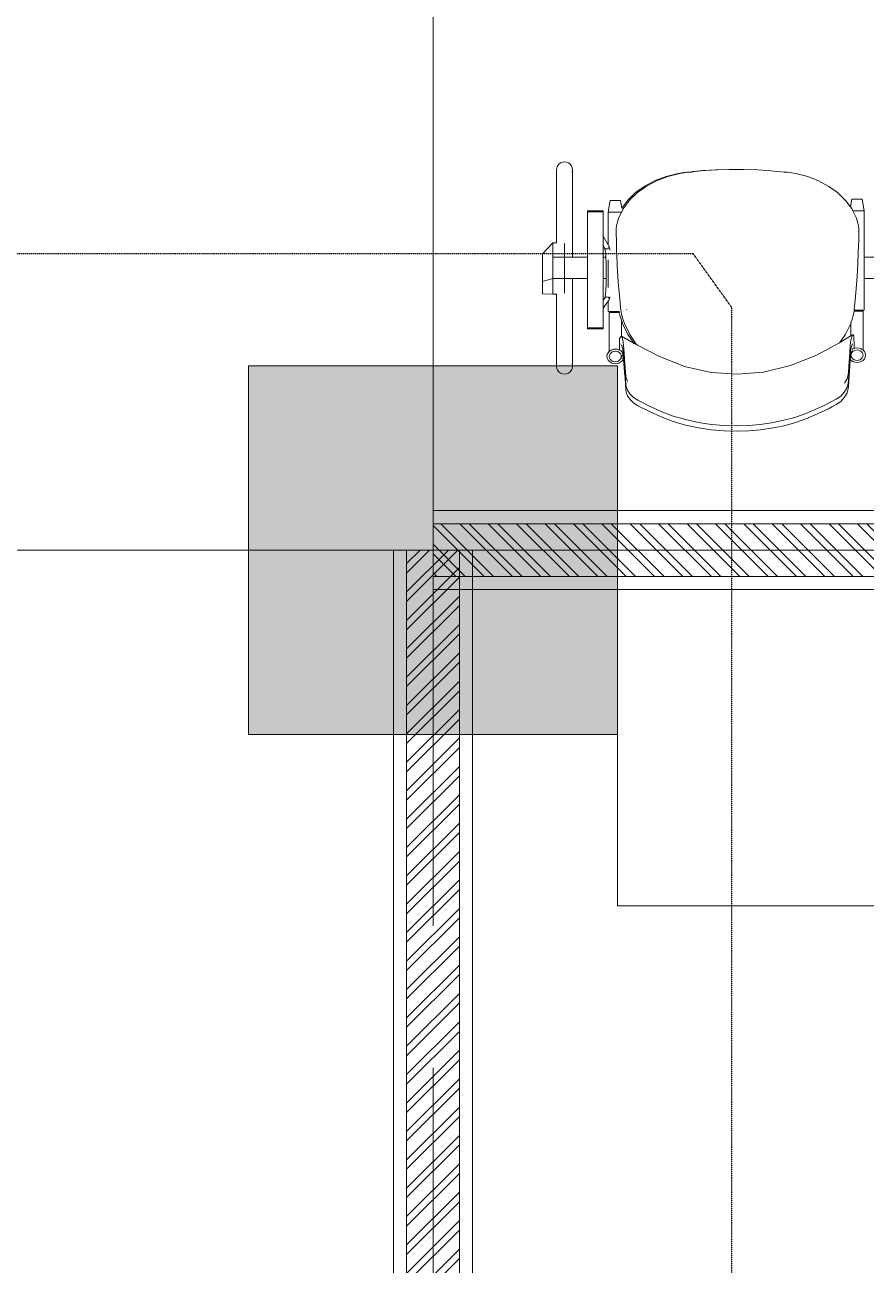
# Model space of a CAD drawing. Header units: millimetres. Extents: x -280308 to 6402717, y -14 to 2073074.
# Drawn here: x 12536 to 14132, y 260984 to 263338 of the extents above; entities that cross this region are included whole.
import ezdxf
from ezdxf.enums import TextEntityAlignment as Align

# ---------------------------------------------------------------- set-up
doc = ezdxf.new("R2010")
doc.units = ezdxf.units.MM
doc.linetypes.add('ACAD_ISO08W100', pattern=[36, 24, -3, 6, -3])
doc.linetypes.add('DASHDOT', pattern=[1, 0.5, -0.25, 0, -0.25])
doc.layers.get('0').update_dxf_attribs({"lineweight": 0})
for name, color, linetype, lineweight in [('A-ALINE-3', 111, 'Continuous', 15), ('A-ALINE-6', 117, 'Continuous', 9), ('A-ANNOTATION', 144, 'Continuous', 0), ('A-FURN-EQPM', 177, 'Continuous', 0), ('ARSIR', 251, 'Continuous', 0), ('Struktur', 80, 'Continuous', 20)]:
    doc.layers.add(name, color=color, linetype=linetype, lineweight=lineweight)
doc.layers.add('A-FILL-1', color=7, linetype='Continuous', lineweight=0, true_color=0x454545)
doc.layers.add('P-AKK', color=7, linetype='DASHDOT', lineweight=30, true_color=0xffff05)
doc.layers.add('A-TEXT', color=254, linetype='Continuous')
doc.styles.get("Standard").update_dxf_attribs({"font": 'arial.ttf'})

# ---------------------------------------------------------------- blocks, each defined once
blk = doc.blocks.new('*U552')
at = {"layer": 'A-ANNOTATION', "linetype": 'ACAD_ISO08W100', "ltscale": 0.25}
blk.add_lwpolyline([(0, -5), (0, -90.5606)], dxfattribs=at)
at = {"layer": 'A-TEXT'}
blk.add_attdef('N', text='', height=0.9, dxfattribs=at).set_placement((0, 2.75), align=Align.MIDDLE_CENTER)
blk = doc.blocks.new('*U539')
at = {"layer": 'A-ANNOTATION', "linetype": 'ACAD_ISO08W100', "ltscale": 0.25}
blk.add_lwpolyline([(0, -7.6411), (0, -228.3482)], dxfattribs=at)
at = {"layer": 'A-TEXT'}
blk.add_attdef('N', text='', height=0.9, dxfattribs=at).set_placement((0, 2.75), align=Align.MIDDLE_CENTER)
blk = doc.blocks.new('A$Cf37525da')
at = {"color": 124, "xscale": -360.0000000000001, "yscale": 360.0000000000001, "zscale": 360.0000000000001}
for name, p, rotation in [('*U552', (-9000, -25932.8), 180), ('*U539', (4643.8, -13700), 270)]:
    blk.add_blockref(name, p, dxfattribs=dict(at, rotation=rotation))
blk = doc.blocks.new('A$C869c044f')
at = {"layer": 'A-FILL-1', "ltscale": 0.25}
h = blk.add_hatch(dxfattribs=at)
h.set_pattern_fill('ANSI32', color=256, scale=4, angle=630)
h.set_pattern_definition([(315, (116622.18, 75470.53), (26.940768, 26.940768), []), (315, (116622.18, 75452.57), (26.940768, 26.940768), [])])
h.paths.add_polyline_path([(63817.2, -29207.7), (67117.2, -29207.7), (67117.2, -29107.7), (63817.2, -29107.7)])
h = blk.add_hatch(dxfattribs=at)
h.set_pattern_fill('ANSI32', color=256, scale=4, angle=720)
h.set_pattern_definition([(45, (-40810.988, 13247.35), (-26.940768, 26.940768), []), (45, (-40793.027, 13247.35), (-26.940768, 26.940768), [])])
h.paths.add_polyline_path([(63867.2, -34982.7), (63867.2, -29157.7), (63767.2, -29157.7), (63767.2, -34982.7)])
at = {"layer": 'A-ALINE-3', "linetype": 'Continuous'}
for points in [[(63817.2, -29207.7), (67117.2, -29207.7), (67117.2, -29107.7), (63817.2, -29107.7)], [(63867.2, -34982.7), (63867.2, -29157.7), (63767.2, -29157.7), (63767.2, -34982.7)]]:
    blk.add_lwpolyline(points, close=True, dxfattribs=at)
at = {"layer": 'A-ALINE-6'}
for points in [[(63817.2, -29232.7), (67117.2, -29232.7), (67117.2, -29082.7), (63817.2, -29082.7)], [(63892.2, -34982.7), (63892.2, -29157.7), (63742.2, -29157.7), (63742.2, -34982.7)]]:
    blk.add_lwpolyline(points, close=True, dxfattribs=at)
blk = doc.blocks.new('A$C7aab201a')
at = {"color": 0, "linetype": 'ByBlock', "lineweight": -2}
for p, q in [((290, -851.1), (290, -791.1)), ((330, -851.1), (330, -791.1)), ((130.1, -864.8), (130.6, -860.7)), ((130.6, -869), (130.1, -864.8)), ((130.6, -860.7), (131.9, -856.8)), ((131.9, -872.9), (130.6, -869)), ((131.9, -856.8), (134.2, -853.5)), ((134.1, -864.8), (134.4, -861.9)), ((134.4, -867.8), (134.1, -864.8)), ((134.2, -853.5), (137.1, -850.9)), ((134.4, -861.9), (135.4, -859.1)), ((135.4, -870.6), (134.4, -867.8)), ((135.4, -859.1), (137, -856.7)), ((137, -873), (135.4, -870.6)), ((137, -856.7), (139.1, -854.9)), ((137.1, -850.9), (140.5, -849.3)), ((139.1, -854.9), (141.5, -853.7)), ((140.5, -849.3), (144.1, -848.7)), ((141.5, -853.7), (144.1, -853.3)), ((144.1, -848.7), (147.7, -849.3)), ((144.1, -853.3), (146.7, -853.7)), ((146.7, -853.7), (149.1, -854.9)), ((147.7, -849.3), (151.1, -850.9)), ((149.1, -854.9), (151.1, -856.7)), ((151.1, -850.9), (153.8, -853.3)), ((151.1, -856.7), (152.7, -859.1)), ((152.7, -870.6), (151.1, -873)), ((152.7, -859.1), (153.7, -861.9)), ((153.7, -867.8), (152.7, -870.6)), ((153.7, -861.9), (154.1, -864.8)), ((154.1, -864.8), (153.7, -867.8)), ((153.8, -853.3), (154, -853.5)), ((153.8, -853.3), (227.7, -853.3)), ((154, -853.5), (156.2, -856.8)), ((156.2, -856.8), (157.6, -860.7)), ((157, -870.6), (156.2, -872.9)), ((157.6, -869), (157, -870.6)), ((157, -870.6), (160.8, -870.6)), ((157.6, -860.7), (158.1, -864.8)), ((158.1, -864.8), (157.6, -869)), ((160.8, -870.6), (162.2, -870.6)), ((160.8, -870.6), (162.2, -870.6)), ((162.2, -870.6), (178.9, -870.7)), ((178.9, -870.7), (180.2, -870.8)), ((180.2, -870.8), (181, -871)), ((225.1, -870.8), (219.7, -872)), ((227.7, -870.5), (225.1, -870.8)), ((227.7, -870.5), (227.7, -853.3)), ((227.7, -864.8), (229.5, -864.8)), ((227.7, -867.8), (229.5, -864.8)), ((229.5, -870.3), (227.7, -870.5)), ((229.5, -851.1), (290, -851.1)), ((229.5, -851.1), (229.5, -870.3)), ((231, -870.1), (229.5, -870.3)), ((236.9, -869.4), (231, -870.1)), ((248.6, -868.2), (236.9, -869.4)), ((270.3, -866.4), (248.6, -868.2)), ((270.3, -866.4), (293.8, -864.6)), ((290, -851.1), (330, -851.1)), ((293.8, -864.6), (317.3, -863.3)), ((317.3, -863.3), (339.4, -862.4)), ((330, -851.1), (418.2, -851.1)), ((339.4, -862.4), (362.7, -861.7)), ((373.8, -861.5), (362.7, -861.7)), ((379.3, -861.4), (373.8, -861.5)), ((384.9, -861.4), (379.3, -861.4)), ((389.9, -862.1), (384.9, -861.4)), ((394.8, -863.1), (389.9, -862.1)), ((404.3, -865.9), (394.8, -863.1)), ((418.2, -872.8), (404.3, -865.9)), ((418.2, -851.1), (440.2, -854.9)), ((418.2, -872.8), (418.2, -851.1)), ((440.2, -874.7), (440.2, -854.9)), ((64.2, -888.4), (56.4, -895.5)), ((72.6, -883.6), (64.2, -888.4)), ((74.6, -888.4), (66.7, -895.5)), ((80.4, -881.8), (72.6, -883.6)), ((82.9, -883.6), (74.6, -888.4)), ((85.6, -881.2), (80.4, -881.8)), ((90.8, -881.8), (82.9, -883.6)), ((85.6, -881.2), (104.9, -879.7)), ((96, -881.2), (90.8, -881.8)), ((99.6, -883.7), (91.2, -888.4)), ((96, -881.2), (115.4, -879.7)), ((107.5, -881.9), (99.6, -883.7)), ((114.1, -879.1), (104.9, -879.7)), ((112.7, -881.2), (107.5, -881.9)), ((112.7, -881.2), (132.1, -879.8)), ((122.6, -878.5), (114.1, -879.1)), ((124.6, -879.1), (115.4, -879.7)), ((135.4, -877.6), (122.6, -878.5)), ((133.2, -878.5), (124.6, -879.1)), ((134.2, -876.2), (131.9, -872.9)), ((141.2, -879.1), (132.1, -879.8)), ((146, -877.6), (133.2, -878.5)), ((135.7, -877.6), (134.2, -876.2)), ((135.7, -877.6), (135.4, -877.6)), ((140.5, -877), (135.7, -877.6)), ((139.1, -874.8), (137, -873)), ((140.5, -875.5), (139.1, -874.8)), ((141.5, -875.9), (140.5, -875.5)), ((140.5, -877), (140.5, -875.5)), ((144.6, -876.5), (140.5, -877)), ((149.8, -878.6), (141.2, -879.1)), ((144.1, -876.3), (141.5, -875.9)), ((144.1, -876.3), (144.1, -875.5)), ((146.7, -875.9), (144.1, -876.3)), ((145.4, -876.4), (144.6, -876.5)), ((151.9, -874.7), (145.4, -876.4)), ((156, -876.4), (146, -877.6)), ((149.1, -874.8), (146.7, -875.9)), ((151.1, -873), (149.1, -874.8)), ((162.7, -877.7), (149.8, -878.6)), ((154.6, -873.7), (151.9, -874.7)), ((156.2, -872.9), (155.7, -873.6)), ((162.6, -874.7), (156, -876.4)), ((165.8, -873.5), (162.6, -874.7)), ((172.7, -876.4), (162.7, -877.7)), ((165.9, -873.4), (165.8, -873.5)), ((180.9, -876.3), (168.1, -897.5)), ((168.1, -897.5), (184.1, -886.5)), ((179.3, -874.8), (172.7, -876.4)), ((182.6, -873.5), (179.3, -874.8)), ((182.6, -873.5), (180.9, -876.3)), ((205.8, -876.3), (180.9, -876.3)), ((181, -871), (182.7, -872.5)), ((182.7, -872.5), (182.6, -873.5)), ((184.1, -886.5), (204.1, -876.9)), ((205.8, -876.3), (204.1, -876.9)), ((214.4, -873.4), (205.8, -876.3)), ((219.7, -872), (214.4, -873.4)), ((422.4, -874.8), (418.2, -872.8)), ((422.4, -874.8), (425.7, -877.3)), ((425.7, -877.3), (440.2, -874.7)), ((425.7, -877.3), (438, -886.5)), ((438, -886.5), (452.7, -901.8)), ((45.9, -912.5), (42.5, -919.1)), ((50.3, -904.2), (45.9, -912.5)), ((56.4, -895.5), (50.3, -904.2)), ((56.2, -912.5), (52.8, -919.1)), ((60.6, -904.2), (56.2, -912.5)), ((66.7, -895.5), (60.6, -904.2)), ((155.2, -921.6), (167.8, -897.9)), ((168.1, -897.5), (167.8, -897.9)), ((452.7, -901.8), (464.5, -918.2)), ((39.2, -925.7), (30.1, -945.3)), ((42.5, -919.1), (39.2, -925.7)), ((49.5, -925.7), (40.4, -945.3)), ((52.8, -919.1), (49.5, -925.7)), ((143.8, -943), (155.2, -921.6)), ((464.5, -918.2), (475.2, -938.1)), ((475.2, -938.1), (483, -958.5)), ((30.1, -945.3), (22, -965.1)), ((40.4, -945.3), (32.3, -965.1)), ((124.4, -990.8), (143.8, -943)), ((483, -958.5), (488.9, -981.1)), ((15.2, -985.3), (9.7, -1006.1)), ((22, -965.1), (15.2, -985.3)), ((25.5, -985.3), (20, -1006.1)), ((32.3, -965.1), (25.5, -985.3)), ((490.6, -992.1), (488.9, -981.1)), ((9.7, -1006.1), (5.4, -1027.4)), ((20, -1006.1), (15.7, -1027.4)), ((112, -1042.4), (124.4, -990.8)), ((491.2, -997.5), (490.6, -992.1)), ((491.2, -1001), (490.9, -998.7)), ((491.6, -1003), (491.2, -997.5)), ((491.3, -1003), (491.2, -1001)), ((492.3, -1009.4), (491.6, -1003)), ((493, -1015.8), (492.3, -1009.4)), ((5.4, -1027.4), (2.5, -1048.8)), ((15.7, -1027.4), (12.8, -1048.8)), ((494.3, -1028.7), (493, -1015.8)), ((495.8, -1052.8), (494.3, -1028.7)), ((2.5, -1048.8), (0.7, -1070.3)), ((12.8, -1048.8), (11, -1070.3)), ((108.1, -1091.5), (112, -1042.4)), ((495.8, -1052.8), (496.7, -1079)), ((0.7, -1070.3), (0, -1092)), ((11, -1070.3), (10.3, -1092)), ((496.7, -1079), (496.7, -1082.4)), ((496.7, -1082.4), (496.7, -1082.4)), ((496.7, -1082.4), (496.7, -1104)), ((0, -1092), (0.5, -1116.8)), ((10.3, -1092), (10.8, -1116.8)), ((111.5, -1141.9), (108.1, -1091.5)), ((496.7, -1104), (495.9, -1129.5)), ((496.7, -1104), (496.7, -1107.5)), ((0.5, -1116.8), (2.5, -1141.4)), ((10.8, -1116.8), (12.8, -1141.4)), ((495.9, -1129.5), (494.4, -1153.2)), ((496.7, -1107.5), (495.9, -1133)), ((2.5, -1141.4), (6.1, -1165.8)), ((12.8, -1141.4), (16.4, -1165.8)), ((122.8, -1192), (111.5, -1141.9)), ((493.2, -1166), (494.4, -1153.2)), ((495.9, -1133), (494.4, -1156.6)), ((6.1, -1165.8), (11.5, -1190.2)), ((16.4, -1165.8), (21.8, -1190.2)), ((491.7, -1178.7), (492.5, -1172.3)), ((491.7, -1182.1), (492.5, -1175.8)), ((492.5, -1172.3), (493.2, -1166)), ((492.5, -1175.8), (493.2, -1169.4)), ((493.2, -1169.4), (494.4, -1156.6)), ((11.5, -1190.2), (18.4, -1213.6)), ((21.8, -1190.2), (28.7, -1213.6)), ((142, -1241), (122.8, -1192)), ((489, -1200.9), (490.7, -1189.9)), ((489, -1204.4), (490.7, -1193.3)), ((490.7, -1189.9), (491.3, -1184.3)), ((490.7, -1193.3), (491.3, -1187.7)), ((491.3, -1184.3), (491.7, -1178.7)), ((491.3, -1187.7), (491.7, -1182.1)), ((18.4, -1213.6), (27.2, -1236.5)), ((28.7, -1213.6), (37.5, -1236.5)), ((483.3, -1223.9), (475.6, -1244.2)), ((483.3, -1223.9), (489, -1200.9)), ((483.3, -1227.3), (489, -1204.4)), ((27.2, -1236.5), (37.4, -1258.9)), ((37.5, -1236.5), (47.7, -1258.9)), ((163, -1281.7), (142, -1241)), ((475.6, -1244.2), (464.9, -1264.2)), ((483.3, -1227.3), (475.6, -1247.6)), ((37.4, -1258.9), (48.3, -1280.9)), ((47.7, -1258.9), (58.6, -1280.9)), ((464.9, -1264.2), (452.6, -1281.4)), ((464.9, -1267.6), (452.6, -1284.9)), ((475.6, -1247.6), (464.9, -1267.6)), ((48.3, -1280.9), (53.5, -1288.8)), ((53.5, -1288.8), (60.1, -1295.4)), ((58.6, -1280.9), (63.8, -1288.8)), ((63.8, -1288.8), (70.4, -1295.4)), ((165.3, -1283.8), (163, -1281.7)), ((166.2, -1287.8), (163, -1281.7)), ((183.2, -1296), (165.3, -1283.8)), ((183.2, -1299.5), (166.2, -1287.8)), ((166.2, -1288), (166.2, -1287.8)), ((166.2, -1288), (180.3, -1311.9)), ((452.6, -1281.4), (438.2, -1296.5)), ((452.6, -1284.9), (438.2, -1300)), ((60.1, -1295.4), (67.2, -1300.3)), ((67.2, -1300.3), (74.2, -1303.1)), ((70.4, -1295.4), (77.6, -1300.3)), ((74.2, -1303.1), (77.7, -1303.3)), ((77.6, -1300.3), (84.5, -1303.1)), ((100.3, -1305.1), (77.7, -1303.3)), ((84.5, -1303.1), (88.1, -1303.3)), ((110.8, -1305.1), (88.1, -1303.3)), ((94.3, -1300.4), (101.2, -1303.2)), ((100.3, -1305.1), (110.9, -1305.9)), ((101.2, -1303.2), (104.8, -1303.4)), ((127.5, -1305.2), (104.8, -1303.4)), ((110.8, -1305.1), (121.4, -1305.9)), ((110.9, -1305.9), (120.9, -1306.6)), ((120.9, -1306.6), (135.1, -1307.7)), ((121.4, -1305.9), (131.4, -1306.6)), ((127.5, -1305.2), (138.1, -1306)), ((129.7, -1315.4), (128.3, -1319.2)), ((131.9, -1312), (129.7, -1315.4)), ((131.4, -1306.6), (145.7, -1307.7)), ((134.8, -1309.5), (131.9, -1312)), ((133.1, -1317.7), (132.1, -1320.4)), ((134.7, -1315.3), (133.1, -1317.7)), ((136.8, -1313.4), (134.7, -1315.3)), ((137.7, -1308.1), (134.8, -1309.5)), ((135.1, -1307.7), (137.7, -1308.1)), ((138.2, -1312.8), (136.8, -1313.4)), ((137.7, -1308.1), (138.2, -1308.1)), ((138.1, -1306), (148.1, -1306.7)), ((138.2, -1308.1), (138.2, -1312.8)), ((138.2, -1308.1), (144.5, -1309.1)), ((139.2, -1312.3), (138.2, -1312.8)), ((141.8, -1311.9), (139.2, -1312.3)), ((144.4, -1312.3), (141.8, -1311.9)), ((141.8, -1311.9), (141.8, -1312.8)), ((142.6, -1311.7), (144.5, -1309.1)), ((146.8, -1313.4), (144.4, -1312.3)), ((144.5, -1309.1), (145.7, -1309.3)), ((145.7, -1307.7), (156.3, -1309.3)), ((145.7, -1309.3), (149.9, -1310.5)), ((148.9, -1315.3), (146.8, -1313.4)), ((148.1, -1306.7), (162.4, -1307.7)), ((150.5, -1317.7), (148.9, -1315.3)), ((151.7, -1312), (149.9, -1310.5)), ((149.9, -1310.5), (151.5, -1310.9)), ((151.4, -1320.4), (150.5, -1317.7)), ((151.5, -1310.9), (152.9, -1311.9)), ((153.9, -1315.3), (151.7, -1312)), ((153.9, -1315.3), (164.3, -1315.4)), ((153.9, -1315.4), (153.9, -1315.3)), ((155.3, -1319.2), (153.9, -1315.4)), ((156.3, -1309.3), (162.2, -1310.9)), ((158.6, -1315.3), (164.5, -1315.3)), ((162.2, -1310.9), (163.6, -1311.9)), ((162.4, -1307.7), (173, -1309.4)), ((163.6, -1311.9), (163.7, -1311.9)), ((164.5, -1315.3), (164.3, -1315.4)), ((166, -1314.6), (164.5, -1315.3)), ((164.5, -1315.3), (175.3, -1315.4)), ((173, -1309.4), (178.9, -1311)), ((176.9, -1314.6), (175.3, -1315.4)), ((178.5, -1313.6), (176.9, -1314.6)), ((179.8, -1312.7), (178.5, -1313.6)), ((178.9, -1311), (180.4, -1312)), ((180.4, -1312), (179.8, -1312.7)), ((180.3, -1311.9), (180.4, -1312)), ((210.6, -1311.9), (180.3, -1311.9)), ((183.2, -1296), (204.2, -1306.3)), ((183.2, -1299.5), (204.2, -1309.7)), ((204.2, -1306.3), (214.6, -1309.8)), ((204.2, -1309.7), (210.6, -1311.9)), ((210.6, -1311.9), (214.6, -1313.2)), ((214.6, -1309.8), (219.9, -1311.2)), ((214.6, -1313.2), (219.9, -1314.7)), ((219.9, -1311.2), (225.3, -1312.4)), ((219.9, -1314.7), (225.3, -1315.9)), ((225.3, -1312.4), (230, -1313)), ((225.3, -1315.9), (225.4, -1315.9)), ((225.4, -1315.9), (227.3, -1316.1)), ((225.4, -1315.9), (225.4, -1334.9)), ((227.3, -1316), (227.3, -1316.1)), ((227.3, -1316.1), (227.3, -1337.1)), ((230, -1313), (234.7, -1313.5)), ((230.2, -1302.5), (230.8, -1301.5)), ((234.7, -1313.5), (244.1, -1314.5)), ((263.6, -1316.2), (244.1, -1314.5)), ((282.8, -1317.8), (263.6, -1316.2)), ((282.8, -1317.8), (303.5, -1319.2)), ((394.4, -1320.1), (403.5, -1317.5)), ((421.6, -1308.9), (403.5, -1317.5)), ((415.9, -1312.2), (415.9, -1337.1)), ((438.2, -1296.5), (421.6, -1308.9)), ((423.4, -1311), (423.3, -1311)), ((438.2, -1300), (423.4, -1311)), ((423.4, -1311), (437.9, -1313.5)), ((437.9, -1313.5), (437.9, -1333.3)), ((128.3, -1319.2), (127.8, -1323.4)), ((127.8, -1323.4), (128.3, -1327.6)), ((128.3, -1327.6), (129.7, -1331.5)), ((129.7, -1331.5), (131.9, -1334.8)), ((132.1, -1320.4), (131.8, -1323.4)), ((131.8, -1323.4), (132.1, -1326.4)), ((131.9, -1334.8), (134.8, -1337.3)), ((132.1, -1326.4), (133.1, -1329.2)), ((133.1, -1329.2), (134.7, -1331.5)), ((134.7, -1331.5), (136.8, -1333.4)), ((134.8, -1337.3), (138.2, -1339)), ((136.8, -1333.4), (139.2, -1334.5)), ((138.2, -1339), (141.8, -1339.5)), ((139.2, -1334.5), (141.8, -1334.9)), ((141.8, -1334.9), (144.4, -1334.5)), ((141.8, -1339.5), (145.4, -1339)), ((144.4, -1334.5), (146.8, -1333.4)), ((145.4, -1339), (148.8, -1337.3)), ((146.8, -1333.4), (148.9, -1331.5)), ((148.8, -1337.3), (151.6, -1334.9)), ((148.9, -1331.5), (150.5, -1329.2)), ((150.5, -1329.2), (151.4, -1326.4)), ((151.8, -1323.4), (151.4, -1320.4)), ((151.4, -1326.4), (151.8, -1323.4)), ((151.6, -1334.9), (151.7, -1334.8)), ((151.6, -1334.9), (225.4, -1334.9)), ((151.7, -1334.8), (153.9, -1331.5)), ((153.9, -1331.5), (155.3, -1327.6)), ((155.8, -1323.4), (155.3, -1319.2)), ((155.3, -1327.6), (155.8, -1323.4)), ((225.4, -1320.4), (227.3, -1323.4)), ((225.4, -1323.4), (227.3, -1323.4)), ((227.3, -1337.1), (246.4, -1337.1)), ((246.4, -1337.1), (233.5, -1346.5)), ((248.9, -1335.3), (246.4, -1337.1)), ((249.8, -1334.9), (248.9, -1335.3)), ((251.3, -1334.4), (249.8, -1334.9)), ((250.8, -1334.8), (249.8, -1334.9)), ((251.7, -1335), (250.8, -1334.8)), ((253, -1334), (251.3, -1334.4)), ((252.6, -1335.5), (251.7, -1335)), ((253.4, -1336.2), (252.6, -1335.5)), ((254.9, -1333.6), (253, -1334)), ((254, -1337.2), (253.4, -1336.2)), ((253.6, -1342.6), (254.2, -1341.7)), ((254.4, -1338.3), (254, -1337.2)), ((254.2, -1341.7), (254.5, -1340.6)), ((254.6, -1339.5), (254.4, -1338.3)), ((254.5, -1340.6), (254.6, -1339.5)), ((263.7, -1341.7), (261.2, -1341.9)), ((266.4, -1341.5), (263.7, -1341.7)), ((269.3, -1341.3), (266.4, -1341.5)), ((272.2, -1341.2), (269.3, -1341.3)), ((275.1, -1341.1), (272.2, -1341.2)), ((272.8, -1337.1), (325, -1337.1)), ((278.3, -1341.1), (275.1, -1341.1)), ((290, -1341.1), (278.3, -1341.1)), ((290, -1346.5), (290, -1341.1)), ((319.2, -1341.1), (290, -1341.1)), ((303.5, -1319.2), (313, -1319.8)), ((313, -1319.8), (317.7, -1320)), ((317.7, -1320), (322.4, -1320.2)), ((322.5, -1341.1), (319.2, -1341.1)), ((322.4, -1320.2), (327.6, -1320.4)), ((325.5, -1341.2), (322.5, -1341.1)), ((325.5, -1341.2), (328.6, -1341.3)), ((327.6, -1320.4), (332.8, -1320.6)), ((330, -1341.4), (328.6, -1341.3)), ((330, -1346.5), (330, -1341.4)), ((331.6, -1341.4), (330, -1341.4)), ((334.4, -1341.7), (331.6, -1341.4)), ((332.8, -1320.6), (343.2, -1321)), ((337.1, -1341.9), (334.4, -1341.7)), ((343.2, -1321), (364.4, -1321.5)), ((345.7, -1334), (343.6, -1333.6)), ((347.6, -1334.4), (345.7, -1334)), ((345.7, -1339.9), (345.9, -1338.8)), ((345.8, -1341.1), (345.7, -1339.9)), ((346.1, -1342.2), (345.8, -1341.1)), ((345.9, -1338.8), (346.3, -1337.7)), ((346.3, -1337.7), (346.9, -1336.7)), ((346.9, -1336.7), (347.7, -1335.9)), ((349.2, -1334.9), (347.6, -1334.4)), ((347.7, -1335.9), (348.6, -1335.4)), ((348.6, -1335.4), (349.5, -1335.2)), ((350.5, -1335.3), (349.2, -1334.9)), ((349.5, -1335.2), (350.5, -1335.3)), ((350.5, -1335.3), (351.3, -1335.7)), ((353.7, -1337.1), (351.3, -1335.7)), ((353.7, -1337.1), (415.9, -1337.1)), ((370.1, -1346.5), (353.7, -1337.1)), ((364.4, -1321.5), (371.1, -1321.6)), ((371.1, -1321.6), (374.6, -1321.7)), ((374.6, -1321.7), (379.7, -1321.7)), ((379.7, -1321.7), (384.8, -1321.8)), ((384.8, -1321.8), (389.6, -1321.1)), ((389.6, -1321.1), (394.4, -1320.1)), ((415.9, -1337.1), (437.9, -1333.3)), ((194.4, -1346.4), (194.3, -1346.4)), ((194.3, -1346.4), (194.3, -1376.3)), ((194.6, -1346.4), (194.4, -1346.4)), ((195, -1346.4), (194.6, -1346.4)), ((194.6, -1346.4), (194.6, -1346.4)), ((195.5, -1346.4), (195, -1346.4)), ((195, -1346.4), (195, -1346.4)), ((196, -1346.4), (195.5, -1346.4)), ((195.5, -1346.4), (195.5, -1346.4)), ((196, -1346.4), (196, -1376.3)), ((196, -1346.4), (196.1, -1346.4)), ((196.1, -1346.4), (196.7, -1346.4)), ((197.5, -1346.4), (196.7, -1346.4)), ((204.9, -1346.4), (197.5, -1346.4)), ((206.4, -1346.4), (204.9, -1346.4)), ((224.1, -1346.5), (206.4, -1346.4)), ((225.4, -1346.5), (224.1, -1346.5)), ((225.4, -1346.5), (233.5, -1346.5)), ((233.5, -1346.5), (233.5, -1346.5)), ((233.5, -1346.5), (243.8, -1346.5)), ((244.8, -1346.5), (243.8, -1346.5)), ((248.4, -1346.5), (244.8, -1346.5)), ((248.4, -1346.5), (248.5, -1346.5)), ((252.5, -1343.5), (248.5, -1346.5)), ((248.5, -1346.5), (263.8, -1346.5)), ((253.3, -1343.3), (252.5, -1343.5)), ((252.9, -1343.3), (252.5, -1343.5)), ((252.9, -1343.3), (253.6, -1342.6)), ((254.8, -1342.9), (253.3, -1343.3)), ((256.7, -1342.6), (254.8, -1342.9)), ((258.8, -1342.2), (256.7, -1342.6)), ((261.2, -1341.9), (258.8, -1342.2)), ((264.5, -1346.5), (263.8, -1346.5)), ((284, -1346.5), (264.5, -1346.5)), ((284.4, -1346.5), (284, -1346.5)), ((290, -1346.5), (284.4, -1346.5)), ((290, -1346.5), (304.4, -1346.5)), ((304.5, -1346.5), (304.4, -1346.5)), ((324.5, -1346.5), (304.5, -1346.5)), ((324.5, -1346.5), (324.7, -1346.5)), ((330, -1346.5), (324.7, -1346.5)), ((344.6, -1346.5), (330, -1346.5)), ((339.6, -1342.2), (337.1, -1341.9)), ((341.9, -1342.6), (339.6, -1342.2)), ((343.9, -1342.9), (341.9, -1342.6)), ((345.7, -1343.3), (343.9, -1342.9)), ((344.6, -1346.5), (345, -1346.5)), ((352.2, -1346.5), (345, -1346.5)), ((347.1, -1343.7), (345.7, -1343.3)), ((346.7, -1343.1), (346.1, -1342.2)), ((347.4, -1343.8), (346.7, -1343.1)), ((347.9, -1344), (347.1, -1343.7)), ((347.9, -1344), (347.4, -1343.8)), ((352.2, -1346.5), (347.9, -1344)), ((352.3, -1346.5), (352.2, -1346.5)), ((364.4, -1346.5), (352.3, -1346.5)), ((364.4, -1346.5), (365.2, -1346.5)), ((370.1, -1346.5), (365.2, -1346.5)), ((370.2, -1346.5), (370.1, -1346.5)), ((384, -1346.5), (370.2, -1346.5)), ((385.1, -1346.5), (384, -1346.5)), ((403.3, -1346.4), (385.1, -1346.5)), ((404.6, -1346.5), (403.3, -1346.4)), ((415.1, -1346.4), (404.6, -1346.5)), ((416.2, -1346.4), (415.1, -1346.4)), ((416.5, -1346.4), (416.2, -1346.4)), ((416.5, -1346.4), (416.5, -1376.3)), ((416.7, -1346.4), (416.5, -1346.4)), ((417, -1346.4), (416.7, -1346.4)), ((417.2, -1346.4), (417, -1346.4)), ((417.4, -1346.4), (417.2, -1346.4)), ((417.6, -1346.4), (417.4, -1346.4)), ((417.7, -1346.4), (417.6, -1346.4)), ((417.8, -1346.4), (417.7, -1346.4)), ((417.9, -1346.4), (417.8, -1346.4)), ((417.9, -1346.4), (417.9, -1346.4)), ((417.9, -1346.4), (417.9, -1376.3)), ((194.4, -1376.3), (194.3, -1376.3)), ((194.6, -1376.3), (194.4, -1376.3)), ((194.6, -1376.3), (195, -1376.3)), ((194.6, -1376.3), (194.6, -1376.3)), ((195.5, -1376.3), (195, -1376.3)), ((196, -1376.3), (195.5, -1376.3)), ((196, -1376.3), (290, -1376.4)), ((290, -1404.9), (290, -1376.4)), ((290, -1376.4), (330, -1376.4)), ((330, -1404.9), (330, -1376.4)), ((330, -1376.4), (404.6, -1376.4)), ((404.6, -1376.4), (416.5, -1376.3)), ((416.7, -1376.3), (416.5, -1376.3)), ((416.7, -1376.3), (417.4, -1376.3)), ((417.6, -1376.3), (417.4, -1376.3)), ((417.7, -1376.3), (417.6, -1376.3)), ((417.7, -1376.3), (417.9, -1376.3)), ((417.9, -1376.3), (417.9, -1376.3)), ((108.6, -1416), (110.1, -1412.4)), ((110.1, -1412.4), (112.4, -1409.3)), ((112.4, -1409.3), (115.6, -1406.9)), ((115.6, -1406.9), (119.2, -1405.4)), ((119.2, -1405.4), (123, -1404.9)), ((119.7, -1405.4), (123.3, -1404.9)), ((123, -1404.9), (123.3, -1404.9)), ((123.3, -1404.9), (123.4, -1404.9)), ((123.6, -1404.9), (123.4, -1404.9)), ((123.6, -1404.9), (127.4, -1405.4)), ((123.6, -1404.9), (126.9, -1405.4)), ((123.6, -1404.9), (290, -1404.9)), ((290, -1419.9), (290, -1404.9)), ((330, -1419.9), (330, -1404.9)), ((495.5, -1404.9), (330, -1404.9)), ((495.5, -1404.9), (491.6, -1405.4)), ((495.5, -1404.9), (492.2, -1405.4)), ((495.7, -1404.9), (495.5, -1404.9)), ((495.7, -1404.9), (495.8, -1404.9)), ((499.4, -1405.4), (495.8, -1404.9)), ((495.8, -1404.9), (496, -1404.9)), ((499.9, -1405.4), (496, -1404.9)), ((503.5, -1406.9), (499.9, -1405.4)), ((506.6, -1409.3), (503.5, -1406.9)), ((509, -1412.4), (506.6, -1409.3)), ((510.5, -1416), (509, -1412.4)), ((108.1, -1419.9), (108.6, -1416)), ((108.6, -1423.8), (108.1, -1419.9)), ((110.1, -1427.4), (108.6, -1423.8)), ((112.4, -1430.5), (110.1, -1427.4)), ((115.6, -1432.9), (112.4, -1430.5)), ((119.2, -1434.4), (115.6, -1432.9)), ((123, -1434.9), (119.2, -1434.4)), ((123, -1434.9), (260.2, -1434.9)), ((260.2, -1432.9), (260.2, -1432.9)), ((260.2, -1434.9), (260.2, -1441.9)), ((260.2, -1434.9), (260.3, -1434.9)), ((261.9, -1419.9), (290, -1419.9)), ((290, -1419.9), (330, -1419.9)), ((290, -1419.9), (290, -1441.9)), ((330, -1419.9), (330, -1441.9)), ((330, -1419.9), (356.2, -1419.9)), ((357.5, -1434.2), (357.5, -1434.9)), ((357.5, -1434.9), (357.5, -1441.9)), ((496, -1434.9), (357.5, -1434.9)), ((496, -1434.9), (499.9, -1434.4)), ((499.9, -1434.4), (503.5, -1432.9)), ((503.5, -1432.9), (506.6, -1430.5)), ((506.6, -1430.5), (509, -1427.4)), ((509, -1427.4), (510.5, -1423.8)), ((511, -1419.9), (510.5, -1416)), ((510.5, -1423.8), (511, -1419.9)), ((260.2, -1441.9), (260.8, -1461.4)), ((260.2, -1441.9), (290, -1441.9)), ((290, -1441.9), (284, -1461.4)), ((290, -1441.9), (330, -1441.9)), ((330, -1441.9), (357.5, -1441.9)), ((357.5, -1441.9), (336.6, -1461.4)), ((260.8, -1461.4), (284, -1461.4)), ((284, -1461.4), (336.6, -1461.4))]:
    blk.add_line(p, q, dxfattribs=at)
blk = doc.blocks.new('A$C0d7ccbfc')
at = {"ltscale": 0.25}
blk.add_lwpolyline([(45025, -7750), (46275, -7750), (46275, -7150), (45025, -7150)], close=True, dxfattribs=at)
at = {"layer": 'A-FURN-EQPM', "color": 0, "linetype": 'ByBlock', "lineweight": -2, "ltscale": 0.25, "xscale": -1, "rotation": 270}
blk.add_blockref('A$C7aab201a', (46344.4, -6849.2), dxfattribs=at)
blk = doc.blocks.new('A$C7a040f6c')
at = {"layer": 'ARSIR', "ltscale": 0.25}
h = blk.add_hatch(color=256, dxfattribs=at)
h.dxf.hatch_style = 1
h.paths.add_polyline_path([(30100, 1900), (30600, 1900), (30600, 2400), (30100, 2400)])
h.paths.add_polyline_path([(44850, 1900), (45350, 1900), (45350, 2400), (44850, 2400)])
h.paths.add_polyline_path([(39100, 1900), (39600, 1900), (39600, 2400), (39100, 2400)])
h.paths.add_polyline_path([(30150, 3825), (30550, 3825), (30550, 4425), (30150, 4425)])
h.paths.add_polyline_path([(53775, 20275), (54425, 20275), (54425, 19625), (53775, 19625)])
h.paths.add_polyline_path([(53775, 25), (54425, 25), (54425, 675), (53775, 675)])
h.paths.add_polyline_path([(49775, 20275), (50425, 20275), (50425, 19625), (49775, 19625)])
h.paths.add_polyline_path([(49775, 25), (50425, 25), (50425, 675), (49775, 675)])
h.paths.add_polyline_path([(44775, 20275), (45425, 20275), (45425, 19625), (44775, 19625)])
h.paths.add_polyline_path([(44775, 25), (45425, 25), (45425, 675), (44775, 675)])
h.paths.add_polyline_path([(39025, 20275), (39675, 20275), (39675, 19625), (39025, 19625)])
h.paths.add_polyline_path([(33025, 20275), (33675, 20275), (33675, 19625), (33025, 19625)])
h.paths.add_polyline_path([(33025, 25), (33675, 25), (33675, 675), (33025, 675)])
h.paths.add_polyline_path([(27025, 20275), (27675, 20275), (27675, 19625), (27025, 19625)])
h.paths.add_polyline_path([(27025, 25), (27675, 25), (27675, 675), (27025, 675)])
h.paths.add_polyline_path([(21025, 20275), (21675, 20275), (21675, 19625), (21025, 19625)])
h.paths.add_polyline_path([(21025, 25), (21675, 25), (21675, 675), (21025, 675)])
h.paths.add_polyline_path([(15025, 20275), (15675, 20275), (15675, 19625), (15025, 19625)])
h.paths.add_polyline_path([(15025, 25), (15675, 25), (15675, 675), (15025, 675)])
h.paths.add_polyline_path([(4025, 20275), (4675, 20275), (4675, 19625), (4025, 19625)])
h.paths.add_polyline_path([(9025, 20275), (9675, 20275), (9675, 19625), (9025, 19625)])
h.paths.add_polyline_path([(4025, 25), (4675, 25), (4675, 675), (4025, 675)])
h.paths.add_polyline_path([(9025, 25), (9675, 25), (9675, 675), (9025, 675)])
h.paths.add_polyline_path([(45350, 3825), (45350, 4225), (44850, 4225), (44850, 3825)])
h.paths.add_polyline_path([(39600, 3825), (39600, 4225), (39100, 4225), (39100, 3825)])
h.paths.add_polyline_path([(27150, 3950), (27550, 3950), (27550, 4450), (27150, 4450)])
h.paths.add_polyline_path([(15150, 16700), (15550, 16700), (15550, 17200), (15150, 17200)])
h.paths.add_polyline_path([(13350, 16700), (13750, 16700), (13750, 17200), (13350, 17200)])
h.paths.add_polyline_path([(13350, 19700), (13750, 19700), (13750, 20200), (13350, 20200)])
h.paths.add_polyline_path([(30100, 100), (30600, 100), (30600, 600), (30100, 600)])
h.paths.add_polyline_path([(0, 19600), (700, 19600), (700, 20300), (0, 20300)])
h.paths.add_polyline_path([(0, 0), (700, 0), (700, 700), (0, 700)])
h.paths.add_polyline_path([(53750, 13700), (54450, 13700), (54450, 14400), (53750, 14400)])
h.paths.add_polyline_path([(53750, 5900), (54450, 5900), (54450, 6600), (53750, 6600)])
h.paths.add_polyline_path([(49750, 13700), (50450, 13700), (50450, 14400), (49750, 14400)])
h.paths.add_polyline_path([(49750, 5900), (50450, 5900), (50450, 6600), (49750, 6600)])
h.paths.add_polyline_path([(44750, 13700), (45450, 13700), (45450, 14400), (44750, 14400)])
h.paths.add_polyline_path([(44750, 5900), (45450, 5900), (45450, 6600), (44750, 6600)])
h.paths.add_polyline_path([(39000, 13700), (39700, 13700), (39700, 14400), (39000, 14400)])
h.paths.add_polyline_path([(39000, 5900), (39700, 5900), (39700, 6600), (39000, 6600)])
h.paths.add_polyline_path([(33000, 13700), (33700, 13700), (33700, 14400), (33000, 14400)])
h.paths.add_polyline_path([(33000, 5900), (33700, 5900), (33700, 6600), (33000, 6600)])
h.paths.add_polyline_path([(27000, 13700), (27700, 13700), (27700, 14400), (27000, 14400)])
h.paths.add_polyline_path([(27000, 5900), (27700, 5900), (27700, 6600), (27000, 6600)])
h.paths.add_polyline_path([(21000, 13700), (21700, 13700), (21700, 14400), (21000, 14400)])
h.paths.add_polyline_path([(21000, 5900), (21700, 5900), (21700, 6600), (21000, 6600)])
h.paths.add_polyline_path([(4000, 13700), (4700, 13700), (4700, 14400), (4000, 14400)])
h.paths.add_polyline_path([(4000, 5900), (4700, 5900), (4700, 6600), (4000, 6600)])
h.paths.add_polyline_path([(0, 13700), (700, 13700), (700, 14400), (0, 14400)])
h.paths.add_polyline_path([(0, 5900), (700, 5900), (700, 6600), (0, 6600)])
h.paths.add_polyline_path([(9000, 13700), (9700, 13700), (9700, 14400), (9000, 14400)])
h.paths.add_polyline_path([(9000, 5900), (9700, 5900), (9700, 6600), (9000, 6600)])
h.paths.add_polyline_path([(15000, 13700), (15700, 13700), (15700, 14400), (15000, 14400)])
h.paths.add_polyline_path([(15000, 5900), (15700, 5900), (15700, 6600), (15000, 6600)])
at = {"layer": 'Struktur', "color": 0, "linetype": 'ByBlock', "lineweight": -2, "ltscale": 0.25}
blk.add_lwpolyline([(44750, 5900), (45450, 5900), (45450, 6600), (44750, 6600)], close=True, dxfattribs=at)
blk = doc.blocks.new('bb')
at = {"ltscale": 0.25}
blk.add_blockref('A$Cf37525da', (22310.4, 276041.5), dxfattribs=at)
blk.add_blockref('A$C869c044f', (-50506.8, 291499.2), dxfattribs=at)
at = {"layer": 'A-FURN-EQPM', "ltscale": 0.25}
blk.add_blockref('A$C0d7ccbfc', (-31364.6, 269416.5), dxfattribs=at)
at = {"layer": 'Struktur', "ltscale": 0.25}
blk.add_blockref('A$C7a040f6c', (-31789.6, 256091.5), dxfattribs=at)

msp = doc.modelspace()

# ---------------------------------------------------------------- block references
msp.add_blockref('bb', (0, 0))

# ---------------------------------------------------------------- next in the draw order: linework, layer by layer
at = {"layer": 'P-AKK', "ltscale": 0.001}
for points in [[(20146.8, 258287.8), (13978.4, 258287.8), (13878, 258367.5), (13877.1, 262802.2), (13804.3, 262903.7), (7929.2, 262903.7), (7834.7, 262979.5)], [(20146.8, 258287.8), (13978.4, 258287.8), (13878, 258367.5), (13877.1, 262802.2), (13804.3, 262903.7), (7929.2, 262903.7), (7834.7, 262979.4)]]:
    msp.add_lwpolyline(points, dxfattribs=at)

doc.saveas('drawing.dxf')
